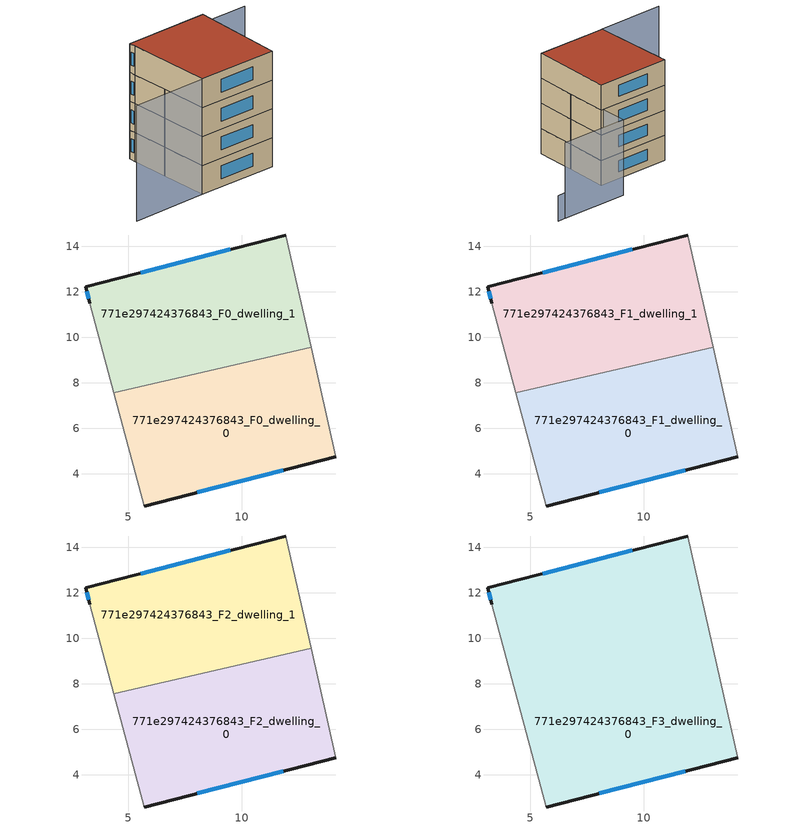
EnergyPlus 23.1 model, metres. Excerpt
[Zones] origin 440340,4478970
771e297424376843_F0_dwelling_0
 floor ground (EU_floor_Construction): 13.05,9.55 14.14,4.74 5.71,2.58 4.36,7.57 z0
 wall outside (EU_wall_Construction): 5.71,2.58 14.14,4.74 z0:3
 wall adiabatic (EU_wall_Construction): 4.36,7.57 5.71,2.58 / 14.14,4.74 13.05,9.55 z0:3
 wall to 771e297424376843_F0_dwelling_1 (EU_wall_Construction): 13.05,9.55 4.36,7.57 z0:3
 window (EU_Window_Construction): 8.04,3.17 11.81,4.14 z0.83:2.17
771e297424376843_F0_dwelling_1
 floor ground (EU_floor_Construction): 11.92,14.5 13.05,9.55 4.36,7.57 3.31,11.5 3.12,12.22 z0
 wall outside (EU_wall_Construction): 11.92,14.5 3.12,12.22 3.31,11.5 z0:3
 wall adiabatic (EU_wall_Construction): 3.31,11.5 4.36,7.57 / 13.05,9.55 11.92,14.5 z0:3
 window (EU_Window_Construction): 3.17,12.02 3.26,11.7 / 9.49,13.87 5.55,12.85 z0.83:2.17
771e297424376843_F1_dwelling_0
 floor to 771e297424376843_F0_dwelling_0 (EU_floor_Construction): 13.05,9.55 14.14,4.74 5.71,2.58 4.36,7.57 z3
 wall outside (EU_wall_Construction): 5.71,2.58 14.14,4.74 z3:6
 wall adiabatic (EU_wall_Construction): 4.36,7.57 5.71,2.58 / 14.14,4.74 13.05,9.55 z3:6
 wall to 771e297424376843_F1_dwelling_1 (EU_wall_Construction): 13.05,9.55 4.36,7.57 z3:6
 window (EU_Window_Construction): 8.04,3.17 11.81,4.14 z3.83:5.17
771e297424376843_F1_dwelling_1
 floor to 771e297424376843_F0_dwelling_1 (EU_floor_Construction): 11.92,14.5 13.05,9.55 4.36,7.57 3.31,11.5 3.12,12.22 z3
 wall outside (EU_wall_Construction): 11.92,14.5 3.12,12.22 3.31,11.5 z3:6
 wall adiabatic (EU_wall_Construction): 3.31,11.5 4.36,7.57 / 13.05,9.55 11.92,14.5 z3:6
 window (EU_Window_Construction): 3.17,12.02 3.26,11.7 / 9.49,13.87 5.55,12.85 z3.83:5.17
771e297424376843_F2_dwelling_0
 floor to 771e297424376843_F1_dwelling_0 (EU_floor_Construction): 13.05,9.55 14.14,4.74 5.71,2.58 4.36,7.57 z6
 wall outside (EU_wall_Construction): 5.71,2.58 14.14,4.74 z6:9
 wall adiabatic (EU_wall_Construction): 4.36,7.57 5.71,2.58 / 14.14,4.74 13.05,9.55 z6:9
 wall to 771e297424376843_F2_dwelling_1 (EU_wall_Construction): 13.05,9.55 4.36,7.57 z6:9
 window (EU_Window_Construction): 8.04,3.17 11.81,4.14 z6.83:8.17
771e297424376843_F2_dwelling_1
 floor to 771e297424376843_F1_dwelling_1 (EU_floor_Construction): 11.92,14.5 13.05,9.55 4.36,7.57 3.31,11.5 3.12,12.22 z6
 wall outside (EU_wall_Construction): 11.92,14.5 3.12,12.22 3.31,11.5 z6:9
 wall adiabatic (EU_wall_Construction): 3.31,11.5 4.36,7.57 / 13.05,9.55 11.92,14.5 z6:9
 window (EU_Window_Construction): 3.17,12.02 3.26,11.7 / 9.49,13.87 5.55,12.85 z6.83:8.17
771e297424376843_F3_dwelling_0
 floor to 771e297424376843_F2_dwelling_0 (EU_floor_Construction): 13.05,9.55 14.14,4.74 5.71,2.58 4.37,7.57 z9
 floor to 771e297424376843_F2_dwelling_1 (EU_floor_Construction): 11.92,14.5 13.05,9.55 4.37,7.57 3.31,11.5 3.12,12.22 z9
 wall outside (EU_wall_Construction): 5.71,2.58 14.14,4.74 / 11.92,14.5 3.12,12.22 3.31,11.5 z9:12
 wall adiabatic (EU_wall_Construction): 14.14,4.74 11.92,14.5 / 3.31,11.5 5.71,2.58 z9:12
 window (EU_Window_Construction): 8.04,3.17 11.81,4.14 / 3.17,12.02 3.26,11.7 / 9.49,13.87 5.55,12.85 z9.83:11.17
 roof outside (EU_roof_Construction): 14.14,4.74 11.92,14.5 3.12,12.22 3.31,11.5 5.71,2.58 z12
shading: 3.29,11.56 5.71,2.57 / 5.71,2.57 -2.25,0.44 z0:12; 14.14,4.74 10.87,17.57 / 10.87,17.57 18.95,19.63 z0:9; 19.91,19.91 11.75,17.27 z0:3
[Building]
EU S2 Campaign: North Axis=0; Terrain=City; Solar Distribution=FullExterior
[Site:Location]
Madrid: Latitude=40.5; Longitude=-3.5; Time Zone=1; Elevation=609
[SizingPeriod:WeatherFileDays]
AnnualSizingPeriod: Begin Month=1; Begin Day of Month=1; End Month=12; End Day of Month=31; Day of Week for Start Day=Monday; Use Weather File Daylight Saving Period=No; Use Weather File Rain and Snow Indicators=No
[MATERIAL]
EU_InternalMass_Material: Roughness=MediumRough; Thickness=0.1; Conductivity=1; Density=1800; Specific Heat=900; Thermal Absorptance=0.9; Solar Absorptance=0.7; Visible Absorptance=0.7
[MATERIAL:NOMASS] Roughness=MediumRough; Thermal Absorptance=0.9; Solar Absorptance=0.7; Visible Absorptance=0.7
Name | Thermal Resistance
EU_wall_NoMass | 2.02616
EU_roof_NoMass | 2.34134
EU_floor_NoMass | 1.88143
[WINDOWMATERIAL:SIMPLEGLAZINGSYSTEM]
EU_Window_SimpleGlazing: UFactor=3.19855; Solar Heat Gain Coefficient=0.85; Visible Transmittance=0.85
[CONSTRUCTION]
EU_wall_Construction: EU_wall_NoMass
EU_roof_Construction: EU_roof_NoMass
EU_floor_Construction: EU_floor_NoMass
EU_InternalMass_Construction: EU_InternalMass_Material
EU_Window_Construction: EU_Window_SimpleGlazing
[ZONE] Type=1; Multiplier=1; Ceiling Height=autocalculate; Floor Area=autocalculate; Part of Total Floor Area=Yes
Name | Volume
771e297424376843_F0_dwelling_0 | 133.535
771e297424376843_F1_dwelling_0; 771e297424376843_F2_dwelling_0 | 133.536
771e297424376843_F3_dwelling_0 | 267.06
771e297424376843_F0_dwelling_1; 771e297424376843_F1_dwelling_1; 771e297424376843_F2_dwelling_1 | 133.531
[INTERNALMASS] Construction=EU_InternalMass_Construction
Name | Zone or ZoneList | Surface Area
771e297424376843_F0_dwelling_0_EU_InternalMass | 771e297424376843_F0_dwelling_0 | 44.5117
771e297424376843_F0_dwelling_1_EU_InternalMass | 771e297424376843_F0_dwelling_1 | 44.5106
771e297424376843_F1_dwelling_0_EU_InternalMass | 771e297424376843_F1_dwelling_0 | 44.5117
771e297424376843_F1_dwelling_1_EU_InternalMass | 771e297424376843_F1_dwelling_1 | 44.5106
771e297424376843_F2_dwelling_0_EU_InternalMass | 771e297424376843_F2_dwelling_0 | 44.5117
771e297424376843_F2_dwelling_1_EU_InternalMass | 771e297424376843_F2_dwelling_1 | 44.5106
771e297424376843_F3_dwelling_0_EU_InternalMass | 771e297424376843_F3_dwelling_0 | 89.0199
[OTHEREQUIPMENT] Fuel Type=Electricity; Design Level Calculation Method=Watts/Area; Power per Zone Floor Area=1; Fraction Latent=0; Fraction Radiant=0; Fraction Lost=0; Carbon Dioxide Generation Rate=0; EndUse Subcategory=EU_Step8_InternalGains
Name | Zone or ZoneList or Space or SpaceList | Schedule
EU_Step8_InternalGain_771e297424376843_F0_dwelling_0_f000 | 771e297424376843_F0_dwelling_0 | EU_Step8_GainSchedule_771e297424376843_F0_dwelling_0_f000
EU_Step8_InternalGain_771e297424376843_F0_dwelling_1_f000 | 771e297424376843_F0_dwelling_1 | EU_Step8_GainSchedule_771e297424376843_F0_dwelling_1_f000
EU_Step8_InternalGain_771e297424376843_F1_dwelling_0_f000 | 771e297424376843_F1_dwelling_0 | EU_Step8_GainSchedule_771e297424376843_F1_dwelling_0_f000
EU_Step8_InternalGain_771e297424376843_F1_dwelling_1_f000 | 771e297424376843_F1_dwelling_1 | EU_Step8_GainSchedule_771e297424376843_F1_dwelling_1_f000
EU_Step8_InternalGain_771e297424376843_F2_dwelling_0_f000 | 771e297424376843_F2_dwelling_0 | EU_Step8_GainSchedule_771e297424376843_F2_dwelling_0_f000
EU_Step8_InternalGain_771e297424376843_F2_dwelling_1_f000 | 771e297424376843_F2_dwelling_1 | EU_Step8_GainSchedule_771e297424376843_F2_dwelling_1_f000
EU_Step8_InternalGain_771e297424376843_F3_dwelling_0_f000 | 771e297424376843_F3_dwelling_0 | EU_Step8_GainSchedule_771e297424376843_F3_dwelling_0_f000
[ZONEVENTILATION:DESIGNFLOWRATE] Schedule=EU_AlwaysOn; Design Flow Rate Calculation Method=AirChanges/Hour; Air Changes per Hour=0.569476; Ventilation Type=Natural; Fan Pressure Rise=0; Fan Total Efficiency=1; Constant Term Coefficient=1; Temperature Term Coefficient=0; Velocity Term Coefficient=0; Velocity Squared Term Coefficient=0; Minimum Indoor Temperature=-100; Maximum Indoor Temperature=100; Delta Temperature=-100; Minimum Outdoor Temperature=-100; Maximum Outdoor Temperature=100; Maximum Wind Speed=40
Name | Zone or ZoneList or Space or SpaceList
EU_ConstantAir_771e297424376843_F0_dwelling_0 | 771e297424376843_F0_dwelling_0
EU_ConstantAir_771e297424376843_F0_dwelling_1 | 771e297424376843_F0_dwelling_1
EU_ConstantAir_771e297424376843_F1_dwelling_0 | 771e297424376843_F1_dwelling_0
EU_ConstantAir_771e297424376843_F1_dwelling_1 | 771e297424376843_F1_dwelling_1
EU_ConstantAir_771e297424376843_F2_dwelling_0 | 771e297424376843_F2_dwelling_0
EU_ConstantAir_771e297424376843_F2_dwelling_1 | 771e297424376843_F2_dwelling_1
EU_ConstantAir_771e297424376843_F3_dwelling_0 | 771e297424376843_F3_dwelling_0
[HVACTEMPLATE:THERMOSTAT] Constant Heating Setpoint=20; Constant Cooling Setpoint=50
EU_HeatOnly_771e297424376843_F0_dwelling_0; EU_HeatOnly_771e297424376843_F0_dwelling_1; EU_HeatOnly_771e297424376843_F1_dwelling_0; EU_HeatOnly_771e297424376843_F1_dwelling_1; EU_HeatOnly_771e297424376843_F2_dwelling_0; EU_HeatOnly_771e297424376843_F2_dwelling_1; EU_HeatOnly_771e297424376843_F3_dwelling_0
[HVACTEMPLATE:ZONE:IDEALLOADSAIRSYSTEM] System Availability Schedule=EU_AlwaysOn; Maximum Heating Supply Air Temperature=50; Minimum Cooling Supply Air Temperature=13; Maximum Heating Supply Air Humidity Ratio=0.0156; Minimum Cooling Supply Air Humidity Ratio=0.0077; Heating Limit=NoLimit; Cooling Limit=NoLimit; Heating Availability Schedule=EU_AlwaysOn; Cooling Availability Schedule=EU_CoolingOff; Dehumidification Control Type=ConstantSensibleHeatRatio; Cooling Sensible Heat Ratio=0.7; Dehumidification Setpoint=60; Humidification Control Type=None; Humidification Setpoint=30; Outdoor Air Method=None; Outdoor Air Flow Rate per Person=0.00944; Outdoor Air Flow Rate per Zone Floor Area=0; Outdoor Air Flow Rate per Zone=0; Demand Controlled Ventilation Type=None; Outdoor Air Economizer Type=NoEconomizer; Heat Recovery Type=None; Sensible Heat Recovery Effectiveness=0.7; Latent Heat Recovery Effectiveness=0.65
Name | Template Thermostat
771e297424376843_F0_dwelling_0 | EU_HeatOnly_771e297424376843_F0_dwelling_0
771e297424376843_F0_dwelling_1 | EU_HeatOnly_771e297424376843_F0_dwelling_1
771e297424376843_F1_dwelling_0 | EU_HeatOnly_771e297424376843_F1_dwelling_0
771e297424376843_F1_dwelling_1 | EU_HeatOnly_771e297424376843_F1_dwelling_1
771e297424376843_F2_dwelling_0 | EU_HeatOnly_771e297424376843_F2_dwelling_0
771e297424376843_F2_dwelling_1 | EU_HeatOnly_771e297424376843_F2_dwelling_1
771e297424376843_F3_dwelling_0 | EU_HeatOnly_771e297424376843_F3_dwelling_0
[SIZING:ZONE] Zone Cooling Design Supply Air Temperature Input Method=SupplyAirTemperature; Zone Cooling Design Supply Air Temperature=13; Zone Heating Design Supply Air Temperature Input Method=SupplyAirTemperature; Zone Heating Design Supply Air Temperature=50; Zone Cooling Design Supply Air Humidity Ratio=0.008; Zone Heating Design Supply Air Humidity Ratio=0.008; Cooling Design Air Flow Method=DesignDay; Cooling Design Air Flow Rate=0; Cooling Minimum Air Flow per Zone Floor Area=0.000762; Cooling Minimum Air Flow=0; Cooling Minimum Air Flow Fraction=0.2; Heating Design Air Flow Method=DesignDay; Heating Design Air Flow Rate=0; Heating Maximum Air Flow per Zone Floor Area=0.002032; Heating Maximum Air Flow=0.141576; Heating Maximum Air Flow Fraction=0.3; Account for Dedicated Outdoor Air System=No; Dedicated Outdoor Air System Control Strategy=NeutralSupplyAir; Dedicated Outdoor Air Low Setpoint Temperature for Design=autosize; Dedicated Outdoor Air High Setpoint Temperature for Design=autosize; Zone Load Sizing Method=Sensible Load Only No Latent Load; Zone Latent Cooling Design Supply Air Humidity Ratio Input Method=HumidityRatioDifference; Zone Cooling Design Supply Air Humidity Ratio Difference=0.005; Zone Latent Heating Design Supply Air Humidity Ratio Input Method=HumidityRatioDifference; Zone Humidification Design Supply Air Humidity Ratio Difference=0.005
771e297424376843_F0_dwelling_0; 771e297424376843_F0_dwelling_1; 771e297424376843_F1_dwelling_0; 771e297424376843_F1_dwelling_1; 771e297424376843_F2_dwelling_0; 771e297424376843_F2_dwelling_1; 771e297424376843_F3_dwelling_0
[SCHEDULE:CONSTANT]
Name | Hourly Value
EU_AlwaysOn | 1
EU_CoolingOff | 0
[SCHEDULE:FILE] Column Number=1; Rows to Skip at Top=0; Number of Hours of Data=8760; Column Separator=Comma; Interpolate to Timestep=No; Minutes per Item=60; Adjust Schedule for Daylight Savings=Yes
Name | File
EU_Step8_GainSchedule_771e297424376843_F0_dwelling_0_f000 | ../../schedules/771e297424376843/771e297424376843_F0_dwelling_0_f000_gain.csv
EU_Step8_GainSchedule_771e297424376843_F0_dwelling_1_f000 | ../../schedules/771e297424376843/771e297424376843_F0_dwelling_1_f000_gain.csv
EU_Step8_GainSchedule_771e297424376843_F1_dwelling_0_f000 | ../../schedules/771e297424376843/771e297424376843_F1_dwelling_0_f000_gain.csv
EU_Step8_GainSchedule_771e297424376843_F1_dwelling_1_f000 | ../../schedules/771e297424376843/771e297424376843_F1_dwelling_1_f000_gain.csv
EU_Step8_GainSchedule_771e297424376843_F2_dwelling_0_f000 | ../../schedules/771e297424376843/771e297424376843_F2_dwelling_0_f000_gain.csv
EU_Step8_GainSchedule_771e297424376843_F2_dwelling_1_f000 | ../../schedules/771e297424376843/771e297424376843_F2_dwelling_1_f000_gain.csv
EU_Step8_GainSchedule_771e297424376843_F3_dwelling_0_f000 | ../../schedules/771e297424376843/771e297424376843_F3_dwelling_0_f000_gain.csv
